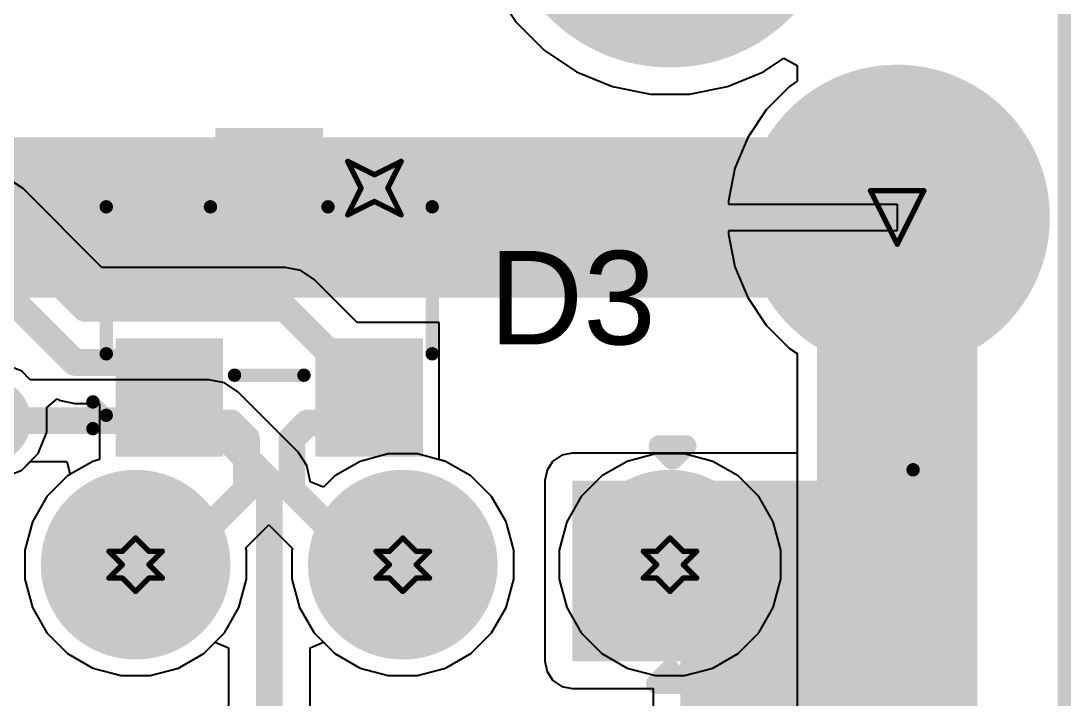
# Model space of a CAD drawing. Header units: inches. Extents: x -0.8 to 12, y -0.1 to 3.7.
# Drawn here: x 0.9087 to 1.3017, y 1.3209 to 1.5745 of the extents above; entities that cross this region are included whole.
import ezdxf

# ---------------------------------------------------------------- set-up
doc = ezdxf.new("R2010")
doc.units = ezdxf.units.IN
doc.header["$MEASUREMENT"] = 0
for name, color, linetype in [('Board Outline', 216, 'Continuous'), ('Bottom Layer', 5, 'Continuous'), ('Bottom Overlay', 54, 'Continuous'), ('Bottom Solder', 6, 'Continuous'), ('Drill Drawing', 1, 'Continuous'), ('Multi-Layer', 9, 'Continuous'), ('Pad Holes', 156, 'Continuous'), ('Top Layer', 1, 'Continuous'), ('Top Overlay', 2, 'Continuous'), ('Top Paste', 8, 'Continuous'), ('Top Solder', 216, 'Continuous'), ('Via Holes', 16, 'Continuous')]:
    doc.layers.add(name, color=color, linetype=linetype)
doc.styles.add('Arial', font='', dxfattribs={"height": 0.2})
doc.styles.get('Arial').set_extended_font_data('Arial')

# ---------------------------------------------------------------- blocks, each defined once
blk = doc.blocks.new('SOT_23_2')
at = {"layer": 'Top Layer'}
for points in [[(-0.01614, 0.05748), (0.01614, 0.05748), (0.01614, 0.02126), (-0.01614, 0.02126)], [(-0.05354, -0.02126), (-0.02126, -0.02126), (-0.02126, -0.05748), (-0.05354, -0.05748)], [(0.02126, -0.02126), (0.05354, -0.02126), (0.05354, -0.05748), (0.02126, -0.05748)]]:
    blk.add_hatch(color=1, dxfattribs=at).paths.add_polyline_path(points)
at = {"layer": 'Top Paste'}
for points in [[(-0.01614, 0.05748), (0.01614, 0.05748), (0.01614, 0.02126), (-0.01614, 0.02126)], [(-0.05354, -0.02126), (-0.02126, -0.02126), (-0.02126, -0.05748), (-0.05354, -0.05748)], [(0.02126, -0.02126), (0.05354, -0.02126), (0.05354, -0.05748), (0.02126, -0.05748)]]:
    blk.add_hatch(color=8, dxfattribs=at).paths.add_polyline_path(points)
at = {"layer": 'Top Solder'}
for points in [[(-0.02014, 0.06148), (0.02014, 0.06148), (0.02014, 0.01726), (-0.02014, 0.01726)], [(-0.05754, -0.01726), (-0.01726, -0.01726), (-0.01726, -0.06148), (-0.05754, -0.06148)], [(0.01726, -0.01726), (0.05754, -0.01726), (0.05754, -0.06148), (0.01726, -0.06148)]]:
    blk.add_hatch(color=216, dxfattribs=at).paths.add_polyline_path(points)
at = {"layer": 'Top Overlay'}
for points in [[(-0.061, 0.032, 0.005, 0.005, 0), (-0.022, 0.032, 0.005, 0.005, 0)], [(-0.061, -0.023, 0.005, 0.005, 0), (-0.061, 0.032, 0.005, 0.005, 0)], [(0.022, 0.032, 0.005, 0.005, 0), (0.061, 0.032, 0.005, 0.005, 0)], [(0.061, -0.023, 0.005, 0.005, 0), (0.061, 0.032, 0.005, 0.005, 0)], [(-0.013, -0.031, 0.005, 0.005, 0), (0.013, -0.031, 0.005, 0.005, 0)], [(-0.066, -0.051, 0.005, 0.005, 0), (-0.066, -0.041, 0.005, 0.005, 0)], [(-0.066, -0.041, 0.005, 0.005, 0), (-0.061, -0.046, 0.005, 0.005, 0)], [(-0.066, -0.051, 0.005, 0.005, 0), (-0.061, -0.046, 0.005, 0.005, 0)]]:
    blk.add_lwpolyline(points, format="xyseb", dxfattribs=at)
for points in [[(-0.06225, 0.032, 0.0025, 0.0025, 1), (-0.05975, 0.032, 0.0025, 0.0025, 1)], [(-0.06225, 0.032, 0.0025, 0.0025, 1), (-0.05975, 0.032, 0.0025, 0.0025, 1)], [(-0.02325, 0.032, 0.0025, 0.0025, 1), (-0.02075, 0.032, 0.0025, 0.0025, 1)], [(0.02075, 0.032, 0.0025, 0.0025, 1), (0.02325, 0.032, 0.0025, 0.0025, 1)], [(0.05975, 0.032, 0.0025, 0.0025, 1), (0.06225, 0.032, 0.0025, 0.0025, 1)], [(0.05975, 0.032, 0.0025, 0.0025, 1), (0.06225, 0.032, 0.0025, 0.0025, 1)], [(-0.06225, -0.023, 0.0025, 0.0025, 1), (-0.05975, -0.023, 0.0025, 0.0025, 1)], [(0.05975, -0.023, 0.0025, 0.0025, 1), (0.06225, -0.023, 0.0025, 0.0025, 1)], [(-0.01425, -0.031, 0.0025, 0.0025, 1), (-0.01175, -0.031, 0.0025, 0.0025, 1)], [(0.01175, -0.031, 0.0025, 0.0025, 1), (0.01425, -0.031, 0.0025, 0.0025, 1)], [(-0.06725, -0.041, 0.0025, 0.0025, 1), (-0.06475, -0.041, 0.0025, 0.0025, 1)], [(-0.06725, -0.041, 0.0025, 0.0025, 1), (-0.06475, -0.041, 0.0025, 0.0025, 1)], [(-0.06225, -0.046, 0.0025, 0.0025, 1), (-0.05975, -0.046, 0.0025, 0.0025, 1)], [(-0.06225, -0.046, 0.0025, 0.0025, 1), (-0.05975, -0.046, 0.0025, 0.0025, 1)], [(-0.06725, -0.051, 0.0025, 0.0025, 1), (-0.06475, -0.051, 0.0025, 0.0025, 1)], [(-0.06725, -0.051, 0.0025, 0.0025, 1), (-0.06475, -0.051, 0.0025, 0.0025, 1)]]:
    blk.add_lwpolyline(points, format="xyseb", close=True, dxfattribs=at)
blk = doc.blocks.new('ARJM11D7_114_AB_EW2_B_5')
at = {"layer": 'Bottom Layer'}
h = blk.add_hatch(color=5, dxfattribs=at)
edge = h.paths.add_edge_path()
edge.add_arc((0.31004, -0.03858), 0.05315, 0, 360)
h = blk.add_hatch(color=5, dxfattribs=at)
edge = h.paths.add_edge_path()
edge.add_arc((0.025, -0.1685), 0.0315, 0, 360)
h = blk.add_hatch(color=5, dxfattribs=at)
edge = h.paths.add_edge_path()
edge.add_arc((0.125, -0.1685), 0.0315, 0, 360)
h = blk.add_hatch(color=5, dxfattribs=at)
edge = h.paths.add_edge_path()
edge.add_arc((0.225, -0.1685), 0.0315, 0, 360)
at = {"layer": 'Bottom Solder'}
h = blk.add_hatch(color=6, dxfattribs=at)
edge = h.paths.add_edge_path()
edge.add_arc((0.31004, -0.03858), 0.05715, 0, 360)
h = blk.add_hatch(color=6, dxfattribs=at)
edge = h.paths.add_edge_path()
edge.add_arc((0.025, -0.1685), 0.0355, 0, 360)
h = blk.add_hatch(color=6, dxfattribs=at)
edge = h.paths.add_edge_path()
edge.add_arc((0.125, -0.1685), 0.0355, 0, 360)
h = blk.add_hatch(color=6, dxfattribs=at)
edge = h.paths.add_edge_path()
edge.add_arc((0.225, -0.1685), 0.0355, 0, 360)
at = {"layer": 'Multi-Layer'}
h = blk.add_hatch(color=9, dxfattribs=at)
edge = h.paths.add_edge_path()
edge.add_arc((0.31004, -0.03858), 0.05315, 0, 360)
h = blk.add_hatch(color=9, dxfattribs=at)
edge = h.paths.add_edge_path()
edge.add_arc((0.025, -0.1685), 0.0315, 0, 360)
h = blk.add_hatch(color=9, dxfattribs=at)
edge = h.paths.add_edge_path()
edge.add_arc((0.125, -0.1685), 0.0315, 0, 360)
h = blk.add_hatch(color=9, dxfattribs=at)
edge = h.paths.add_edge_path()
edge.add_arc((0.225, -0.1685), 0.0315, 0, 360)
at = {"layer": 'Pad Holes'}
h = blk.add_hatch(color=7, dxfattribs=at)
edge = h.paths.add_edge_path()
edge.add_arc((0.225, 0.0815), 0.06398, 0, 360)
h = blk.add_hatch(color=7, dxfattribs=at)
edge = h.paths.add_edge_path()
edge.add_arc((0.31004, -0.03858), 0.03346, 0, 360)
h = blk.add_hatch(color=7, dxfattribs=at)
edge = h.paths.add_edge_path()
edge.add_arc((0.025, -0.1685), 0.0185, 0, 360)
h = blk.add_hatch(color=7, dxfattribs=at)
edge = h.paths.add_edge_path()
edge.add_arc((0.125, -0.1685), 0.0185, 0, 360)
h = blk.add_hatch(color=7, dxfattribs=at)
edge = h.paths.add_edge_path()
edge.add_arc((0.225, -0.1685), 0.0185, 0, 360)
at = {"layer": 'Top Layer'}
h = blk.add_hatch(color=1, dxfattribs=at)
edge = h.paths.add_edge_path()
edge.add_arc((0.31004, -0.03858), 0.05315, 0, 360)
h = blk.add_hatch(color=1, dxfattribs=at)
edge = h.paths.add_edge_path()
edge.add_arc((0.025, -0.1685), 0.0315, 0, 360)
h = blk.add_hatch(color=1, dxfattribs=at)
edge = h.paths.add_edge_path()
edge.add_arc((0.125, -0.1685), 0.0315, 0, 360)
h = blk.add_hatch(color=1, dxfattribs=at)
edge = h.paths.add_edge_path()
edge.add_arc((0.225, -0.1685), 0.0315, 0, 360)
at = {"layer": 'Top Solder'}
h = blk.add_hatch(color=216, dxfattribs=at)
edge = h.paths.add_edge_path()
edge.add_arc((0.31004, -0.03858), 0.05715, 0, 360)
h = blk.add_hatch(color=216, dxfattribs=at)
edge = h.paths.add_edge_path()
edge.add_arc((0.025, -0.1685), 0.0355, 0, 360)
h = blk.add_hatch(color=216, dxfattribs=at)
edge = h.paths.add_edge_path()
edge.add_arc((0.125, -0.1685), 0.0355, 0, 360)
h = blk.add_hatch(color=216, dxfattribs=at)
edge = h.paths.add_edge_path()
edge.add_arc((0.225, -0.1685), 0.0355, 0, 360)
at = {"layer": 'Bottom Overlay'}
for points in [[(0.221, -0.124, 0.00787, 0.00787, 0), (0.226, -0.129, 0.00787, 0.00787, 0)], [(0.221, -0.124, 0.00787, 0.00787, 0), (0.231, -0.124, 0.00787, 0.00787, 0)], [(0.226, -0.129, 0.00787, 0.00787, 0), (0.231, -0.124, 0.00787, 0.00787, 0)], [(0.316, -0.3465, 0.005, 0.005, 0), (0.316, -0.133, 0.005, 0.005, 0)], [(0.265, -0.166, 0.00787, 0.00787, 0), (0.27, -0.161, 0.00787, 0.00787, 0)], [(0.27, -0.171, 0.00787, 0.00787, 0), (0.27, -0.161, 0.00787, 0.00787, 0)], [(0.265, -0.166, 0.00787, 0.00787, 0), (0.27, -0.171, 0.00787, 0.00787, 0)], [(0.22, -0.213, 0.00787, 0.00787, 0), (0.225, -0.208, 0.00787, 0.00787, 0)], [(0.225, -0.208, 0.00787, 0.00787, 0), (0.23, -0.213, 0.00787, 0.00787, 0)], [(0.22, -0.213, 0.00787, 0.00787, 0), (0.23, -0.213, 0.00787, 0.00787, 0)]]:
    blk.add_lwpolyline(points, format="xyseb", dxfattribs=at)
for points in [[(0.21903, -0.124, 0.00394, 0.00394, 1), (0.22297, -0.124, 0.00394, 0.00394, 1)], [(0.21903, -0.124, 0.00394, 0.00394, 1), (0.22297, -0.124, 0.00394, 0.00394, 1)], [(0.22903, -0.124, 0.00394, 0.00394, 1), (0.23297, -0.124, 0.00394, 0.00394, 1)], [(0.22903, -0.124, 0.00394, 0.00394, 1), (0.23297, -0.124, 0.00394, 0.00394, 1)], [(0.22403, -0.129, 0.00394, 0.00394, 1), (0.22797, -0.129, 0.00394, 0.00394, 1)], [(0.22403, -0.129, 0.00394, 0.00394, 1), (0.22797, -0.129, 0.00394, 0.00394, 1)], [(0.31475, -0.133, 0.0025, 0.0025, 1), (0.31725, -0.133, 0.0025, 0.0025, 1)], [(0.26803, -0.161, 0.00394, 0.00394, 1), (0.27197, -0.161, 0.00394, 0.00394, 1)], [(0.26803, -0.161, 0.00394, 0.00394, 1), (0.27197, -0.161, 0.00394, 0.00394, 1)], [(0.26303, -0.166, 0.00394, 0.00394, 1), (0.26697, -0.166, 0.00394, 0.00394, 1)], [(0.26303, -0.166, 0.00394, 0.00394, 1), (0.26697, -0.166, 0.00394, 0.00394, 1)], [(0.26803, -0.171, 0.00394, 0.00394, 1), (0.27197, -0.171, 0.00394, 0.00394, 1)], [(0.26803, -0.171, 0.00394, 0.00394, 1), (0.27197, -0.171, 0.00394, 0.00394, 1)], [(0.22303, -0.208, 0.00394, 0.00394, 1), (0.22697, -0.208, 0.00394, 0.00394, 1)], [(0.22303, -0.208, 0.00394, 0.00394, 1), (0.22697, -0.208, 0.00394, 0.00394, 1)], [(0.21803, -0.213, 0.00394, 0.00394, 1), (0.22197, -0.213, 0.00394, 0.00394, 1)], [(0.21803, -0.213, 0.00394, 0.00394, 1), (0.22197, -0.213, 0.00394, 0.00394, 1)], [(0.22803, -0.213, 0.00394, 0.00394, 1), (0.23197, -0.213, 0.00394, 0.00394, 1)], [(0.22803, -0.213, 0.00394, 0.00394, 1), (0.23197, -0.213, 0.00394, 0.00394, 1)]]:
    blk.add_lwpolyline(points, format="xyseb", close=True, dxfattribs=at)

msp = doc.modelspace()

# ---------------------------------------------------------------- hatches: boundary and pattern name
at = {"layer": 'Bottom Layer'}
h = msp.add_hatch(color=5, dxfattribs=at)
edge = h.paths.add_edge_path()
edge.add_arc((1.041, 1.512), 0.01181, 0, 360)
at = {"layer": 'Bottom Solder'}
h = msp.add_hatch(color=6, dxfattribs=at)
edge = h.paths.add_edge_path()
edge.add_arc((1.041, 1.512), 0.01581, 0, 360)
h = msp.add_hatch(color=6, dxfattribs=at)
edge = h.paths.add_edge_path()
edge.add_arc((0.89661, 1.425), 0.01581, 0, 360)
at = {"layer": 'Top Layer'}
h = msp.add_hatch(color=1, dxfattribs=at)
edge = h.paths.add_edge_path()
edge.add_arc((1.041, 1.512), 0.01181, 0, 360)
for points in [[(1.115, 1.335), (1.22246, 1.335), (1.22246, 1.4026), (1.115, 1.4026)], [(1.15554, 1.045), (1.22246, 1.045), (1.22246, 1.4026), (1.15554, 1.4026)]]:
    msp.add_hatch(color=1, dxfattribs=at).paths.add_polyline_path(points)
at = {"layer": 'Top Solder'}
h = msp.add_hatch(color=216, dxfattribs=at)
edge = h.paths.add_edge_path()
edge.add_arc((1.041, 1.512), 0.01581, 0, 360)
h = msp.add_hatch(color=216, dxfattribs=at)
edge = h.paths.add_edge_path()
edge.add_arc((0.89661, 1.425), 0.01581, 0, 360)
at = {"layer": 'Via Holes'}
h = msp.add_hatch(color=7, dxfattribs=at)
edge = h.paths.add_edge_path()
edge.add_arc((1.041, 1.512), 0.00591, 0, 360)

# ---------------------------------------------------------------- linework, layer by layer
at = {"layer": 'Board Outline'}
msp.add_lwpolyline([(1.29921, 0, 0.005, 0.005, 0), (1.29921, 1.95441, 0.005, 0.005, 0)], format="xyseb", dxfattribs=at)
at = {"layer": 'Bottom Layer'}
for p, q in [((1.08606, 1.58606), (1.09415, 1.57395)), ((1.09415, 1.57395), (1.10446, 1.56364)), ((1.10446, 1.56364), (1.11657, 1.55555)), ((1.18665, 1.55555), (1.19423, 1.56061)), ((1.19423, 1.56061), (1.19923, 1.55793)), ((1.19923, 1.55793), (1.19923, 1.55197)), ((1.11657, 1.55555), (1.13004, 1.54997)), ((1.17319, 1.54997), (1.18665, 1.55555)), ((1.13004, 1.54997), (1.14433, 1.54713)), ((1.1589, 1.54713), (1.17319, 1.54997)), ((1.1964, 1.55008), (1.1876, 1.54128)), ((1.19923, 1.55197), (1.1964, 1.55008)), ((1.14433, 1.54713), (1.1589, 1.54713)), ((1.1876, 1.54128), (1.18069, 1.53094)), ((1.18069, 1.53094), (1.17593, 1.51944)), ((1.17593, 1.51944), (1.1735, 1.50724)), ((1.1735, 1.50724), (1.1735, 1.50602)), ((1.1735, 1.50602), (1.23665, 1.50602)), ((1.23665, 1.50602), (1.23665, 1.49602)), ((1.23665, 1.49602), (1.1735, 1.49602)), ((1.1735, 1.49602), (1.1735, 1.4948)), ((1.1735, 1.4948), (1.17593, 1.4826)), ((1.17593, 1.4826), (1.18069, 1.47111)), ((1.18069, 1.47111), (1.1876, 1.46077)), ((1.1876, 1.46077), (1.1964, 1.45197)), ((1.1964, 1.45197), (1.19923, 1.45008)), ((0.90897, 1.44349), (0.90095, 1.44681)), ((1.19923, 1.45008), (1.19923, 1.06347)), ((0.91217, 1.44029), (0.90897, 1.44349)), ((0.979, 1.44029), (0.91217, 1.44029)), ((0.98485, 1.43913), (0.979, 1.44029)), ((0.98981, 1.43581), (0.98485, 1.43913)), ((1.01243, 1.4132), (0.98981, 1.43581)), ((1.01574, 1.40824), (1.01243, 1.4132)), ((1.04615, 1.4126), (1.0356, 1.40977)), ((1.05708, 1.4126), (1.04615, 1.4126)), ((1.06763, 1.40977), (1.05708, 1.4126)), ((1.14615, 1.4126), (1.1356, 1.40977)), ((1.15708, 1.4126), (1.14615, 1.4126)), ((1.16763, 1.40977), (1.15708, 1.4126)), ((0.90897, 1.40651), (0.91217, 1.40971)), ((0.91217, 1.40971), (0.92583, 1.40971)), ((0.92583, 1.40971), (0.92712, 1.40488)), ((1.01691, 1.40239), (1.01574, 1.40824)), ((1.0356, 1.40977), (1.02613, 1.40431)), ((1.07709, 1.40431), (1.06763, 1.40977)), ((1.1356, 1.40977), (1.12613, 1.40431)), ((1.17709, 1.40431), (1.16763, 1.40977)), ((0.90095, 1.40319), (0.90897, 1.40651)), ((0.92613, 1.40431), (0.91841, 1.39658)), ((0.92712, 1.40488), (0.92613, 1.40431)), ((1.02613, 1.40431), (1.02191, 1.40008)), ((1.08482, 1.39658), (1.07709, 1.40431)), ((1.12613, 1.40431), (1.11841, 1.39658)), ((1.18482, 1.39658), (1.17709, 1.40431)), ((1.01691, 1.40215), (1.01691, 1.40239)), ((1.02191, 1.40008), (1.01691, 1.40215)), ((0.91841, 1.39658), (0.91295, 1.38712)), ((1.09028, 1.38712), (1.08482, 1.39658)), ((1.11841, 1.39658), (1.11295, 1.38712)), ((1.19028, 1.38712), (1.18482, 1.39658)), ((0.91295, 1.38712), (0.91012, 1.37657)), ((1.09311, 1.37657), (1.09028, 1.38712)), ((1.11295, 1.38712), (1.11012, 1.37657)), ((1.19311, 1.37657), (1.19028, 1.38712)), ((0.91012, 1.37657), (0.91012, 1.36564)), ((1.09311, 1.36564), (1.09311, 1.37657)), ((1.11012, 1.37657), (1.11012, 1.36564)), ((1.19311, 1.36564), (1.19311, 1.37657)), ((0.91012, 1.36564), (0.91295, 1.35509)), ((1.09028, 1.35509), (1.09311, 1.36564)), ((1.11012, 1.36564), (1.11295, 1.35509)), ((1.19028, 1.35509), (1.19311, 1.36564)), ((0.91295, 1.35509), (0.91841, 1.34562)), ((1.08482, 1.34562), (1.09028, 1.35509)), ((1.11295, 1.35509), (1.11841, 1.34562)), ((1.18482, 1.34562), (1.19028, 1.35509)), ((0.91841, 1.34562), (0.92613, 1.3379)), ((1.07709, 1.3379), (1.08482, 1.34562)), ((1.11841, 1.34562), (1.12613, 1.3379)), ((1.17709, 1.3379), (1.18482, 1.34562)), ((0.97709, 1.3379), (0.98132, 1.34212)), ((0.98132, 1.34212), (0.98632, 1.34005)), ((1.01691, 1.34005), (1.02191, 1.34212)), ((1.02191, 1.34212), (1.02613, 1.3379)), ((0.92613, 1.3379), (0.9356, 1.33243)), ((0.96763, 1.33243), (0.97709, 1.3379)), ((0.98632, 1.34005), (0.98632, 1.30996)), ((1.01691, 1.30996), (1.01691, 1.34005)), ((1.02613, 1.3379), (1.0356, 1.33243)), ((1.06763, 1.33243), (1.07709, 1.3379)), ((1.12613, 1.3379), (1.1356, 1.33243)), ((1.16763, 1.33243), (1.17709, 1.3379)), ((0.9356, 1.33243), (0.94615, 1.32961)), ((0.95708, 1.32961), (0.96763, 1.33243)), ((1.0356, 1.33243), (1.04615, 1.32961)), ((1.05708, 1.32961), (1.06763, 1.33243)), ((1.1356, 1.33243), (1.14615, 1.32961)), ((1.15708, 1.32961), (1.16763, 1.33243)), ((0.94615, 1.32961), (0.95708, 1.32961)), ((1.04615, 1.32961), (1.05708, 1.32961)), ((1.14615, 1.32961), (1.15708, 1.32961))]:
    msp.add_line(p, q, dxfattribs=at)
for points in [[(0.61657, 1.50102, 0.06, 0.06, 0), (1.23665, 1.50102, 0.06, 0.06, 0)], [(1.23665, 1.22577, 0.06, 0.06, 0), (1.23665, 1.50102, 0.06, 0.06, 0)], [(0.89661, 1.425, 0.01, 0.01, 0), (0.979, 1.425, 0.01, 0.01, 0)], [(0.979, 1.425, 0.01, 0.01, 0), (1.00161, 1.40239, 0.01, 0.01, 0)], [(1.00161, 1.2711, 0.01, 0.01, 0), (1.00161, 1.40239, 0.01, 0.01, 0)]]:
    msp.add_lwpolyline(points, format="xyseb", dxfattribs=at)
for points in [[(1.22165, 1.50102, 0.03, 0.03, 1), (1.25165, 1.50102, 0.03, 0.03, 1)], [(1.22165, 1.50102, 0.03, 0.03, 1), (1.25165, 1.50102, 0.03, 0.03, 1)], [(0.9765, 1.425, 0.005, 0.005, 1), (0.9815, 1.425, 0.005, 0.005, 1)], [(0.9765, 1.425, 0.005, 0.005, 1), (0.9815, 1.425, 0.005, 0.005, 1)], [(0.99911, 1.40239, 0.005, 0.005, 1), (1.00411, 1.40239, 0.005, 0.005, 1)], [(0.99911, 1.40239, 0.005, 0.005, 1), (1.00411, 1.40239, 0.005, 0.005, 1)]]:
    msp.add_lwpolyline(points, format="xyseb", close=True, dxfattribs=at)
at = {"layer": 'Drill Drawing'}
for points in [[(1.031, 1.522, 0.002, 0.002, 0), (1.041, 1.517, 0.002, 0.002, 0)], [(1.031, 1.522, 0.002, 0.002, 0), (1.036, 1.512, 0.002, 0.002, 0)], [(1.041, 1.517, 0.002, 0.002, 0), (1.051, 1.522, 0.002, 0.002, 0)], [(1.046, 1.512, 0.002, 0.002, 0), (1.051, 1.522, 0.002, 0.002, 0)], [(1.031, 1.502, 0.002, 0.002, 0), (1.036, 1.512, 0.002, 0.002, 0)], [(1.046, 1.512, 0.002, 0.002, 0), (1.051, 1.502, 0.002, 0.002, 0)], [(1.22665, 1.51102, 0.002, 0.002, 0), (1.24665, 1.51102, 0.002, 0.002, 0)], [(1.22665, 1.51102, 0.002, 0.002, 0), (1.23665, 1.49102, 0.002, 0.002, 0)], [(1.23665, 1.49102, 0.002, 0.002, 0), (1.24665, 1.51102, 0.002, 0.002, 0)], [(1.031, 1.502, 0.002, 0.002, 0), (1.041, 1.507, 0.002, 0.002, 0)], [(1.041, 1.507, 0.002, 0.002, 0), (1.051, 1.502, 0.002, 0.002, 0)], [(0.94661, 1.3761, 0.002, 0.002, 0), (0.95161, 1.3811, 0.002, 0.002, 0)], [(0.95161, 1.3811, 0.002, 0.002, 0), (0.95661, 1.3761, 0.002, 0.002, 0)], [(1.04661, 1.3761, 0.002, 0.002, 0), (1.05161, 1.3811, 0.002, 0.002, 0)], [(1.05161, 1.3811, 0.002, 0.002, 0), (1.05661, 1.3761, 0.002, 0.002, 0)], [(1.14661, 1.3761, 0.002, 0.002, 0), (1.15161, 1.3811, 0.002, 0.002, 0)], [(1.15161, 1.3811, 0.002, 0.002, 0), (1.15661, 1.3761, 0.002, 0.002, 0)], [(0.94161, 1.3761, 0.002, 0.002, 0), (0.94661, 1.3711, 0.002, 0.002, 0)], [(0.94161, 1.3761, 0.002, 0.002, 0), (0.94661, 1.3761, 0.002, 0.002, 0)], [(0.95661, 1.3761, 0.002, 0.002, 0), (0.96161, 1.3761, 0.002, 0.002, 0)], [(0.95661, 1.3711, 0.002, 0.002, 0), (0.96161, 1.3761, 0.002, 0.002, 0)], [(1.04161, 1.3761, 0.002, 0.002, 0), (1.04661, 1.3711, 0.002, 0.002, 0)], [(1.04161, 1.3761, 0.002, 0.002, 0), (1.04661, 1.3761, 0.002, 0.002, 0)], [(1.05661, 1.3761, 0.002, 0.002, 0), (1.06161, 1.3761, 0.002, 0.002, 0)], [(1.05661, 1.3711, 0.002, 0.002, 0), (1.06161, 1.3761, 0.002, 0.002, 0)], [(1.14161, 1.3761, 0.002, 0.002, 0), (1.14661, 1.3711, 0.002, 0.002, 0)], [(1.14161, 1.3761, 0.002, 0.002, 0), (1.14661, 1.3761, 0.002, 0.002, 0)], [(1.15661, 1.3761, 0.002, 0.002, 0), (1.16161, 1.3761, 0.002, 0.002, 0)], [(1.15661, 1.3711, 0.002, 0.002, 0), (1.16161, 1.3761, 0.002, 0.002, 0)], [(0.94161, 1.3661, 0.002, 0.002, 0), (0.94661, 1.3711, 0.002, 0.002, 0)], [(0.95661, 1.3711, 0.002, 0.002, 0), (0.96161, 1.3661, 0.002, 0.002, 0)], [(1.04161, 1.3661, 0.002, 0.002, 0), (1.04661, 1.3711, 0.002, 0.002, 0)], [(1.05661, 1.3711, 0.002, 0.002, 0), (1.06161, 1.3661, 0.002, 0.002, 0)], [(1.14161, 1.3661, 0.002, 0.002, 0), (1.14661, 1.3711, 0.002, 0.002, 0)], [(1.15661, 1.3711, 0.002, 0.002, 0), (1.16161, 1.3661, 0.002, 0.002, 0)], [(0.94161, 1.3661, 0.002, 0.002, 0), (0.94661, 1.3661, 0.002, 0.002, 0)], [(0.94661, 1.3661, 0.002, 0.002, 0), (0.95161, 1.3611, 0.002, 0.002, 0)], [(0.95161, 1.3611, 0.002, 0.002, 0), (0.95661, 1.3661, 0.002, 0.002, 0)], [(0.95661, 1.3661, 0.002, 0.002, 0), (0.96161, 1.3661, 0.002, 0.002, 0)], [(1.04161, 1.3661, 0.002, 0.002, 0), (1.04661, 1.3661, 0.002, 0.002, 0)], [(1.04661, 1.3661, 0.002, 0.002, 0), (1.05161, 1.3611, 0.002, 0.002, 0)], [(1.05161, 1.3611, 0.002, 0.002, 0), (1.05661, 1.3661, 0.002, 0.002, 0)], [(1.05661, 1.3661, 0.002, 0.002, 0), (1.06161, 1.3661, 0.002, 0.002, 0)], [(1.14161, 1.3661, 0.002, 0.002, 0), (1.14661, 1.3661, 0.002, 0.002, 0)], [(1.14661, 1.3661, 0.002, 0.002, 0), (1.15161, 1.3611, 0.002, 0.002, 0)], [(1.15161, 1.3611, 0.002, 0.002, 0), (1.15661, 1.3661, 0.002, 0.002, 0)], [(1.15661, 1.3661, 0.002, 0.002, 0), (1.16161, 1.3661, 0.002, 0.002, 0)]]:
    msp.add_lwpolyline(points, format="xyseb", dxfattribs=at)
for points in [[(1.0305, 1.522, 0.001, 0.001, 1), (1.0315, 1.522, 0.001, 0.001, 1)], [(1.0305, 1.522, 0.001, 0.001, 1), (1.0315, 1.522, 0.001, 0.001, 1)], [(1.0505, 1.522, 0.001, 0.001, 1), (1.0515, 1.522, 0.001, 0.001, 1)], [(1.0505, 1.522, 0.001, 0.001, 1), (1.0515, 1.522, 0.001, 0.001, 1)], [(1.0405, 1.517, 0.001, 0.001, 1), (1.0415, 1.517, 0.001, 0.001, 1)], [(1.0405, 1.517, 0.001, 0.001, 1), (1.0415, 1.517, 0.001, 0.001, 1)], [(1.0355, 1.512, 0.001, 0.001, 1), (1.0365, 1.512, 0.001, 0.001, 1)], [(1.0355, 1.512, 0.001, 0.001, 1), (1.0365, 1.512, 0.001, 0.001, 1)], [(1.0455, 1.512, 0.001, 0.001, 1), (1.0465, 1.512, 0.001, 0.001, 1)], [(1.0455, 1.512, 0.001, 0.001, 1), (1.0465, 1.512, 0.001, 0.001, 1)], [(1.22615, 1.51102, 0.001, 0.001, 1), (1.22715, 1.51102, 0.001, 0.001, 1)], [(1.22615, 1.51102, 0.001, 0.001, 1), (1.22715, 1.51102, 0.001, 0.001, 1)], [(1.24615, 1.51102, 0.001, 0.001, 1), (1.24715, 1.51102, 0.001, 0.001, 1)], [(1.24615, 1.51102, 0.001, 0.001, 1), (1.24715, 1.51102, 0.001, 0.001, 1)], [(1.0405, 1.507, 0.001, 0.001, 1), (1.0415, 1.507, 0.001, 0.001, 1)], [(1.0405, 1.507, 0.001, 0.001, 1), (1.0415, 1.507, 0.001, 0.001, 1)], [(1.0305, 1.502, 0.001, 0.001, 1), (1.0315, 1.502, 0.001, 0.001, 1)], [(1.0305, 1.502, 0.001, 0.001, 1), (1.0315, 1.502, 0.001, 0.001, 1)], [(1.0505, 1.502, 0.001, 0.001, 1), (1.0515, 1.502, 0.001, 0.001, 1)], [(1.0505, 1.502, 0.001, 0.001, 1), (1.0515, 1.502, 0.001, 0.001, 1)], [(1.23615, 1.49102, 0.001, 0.001, 1), (1.23715, 1.49102, 0.001, 0.001, 1)], [(1.23615, 1.49102, 0.001, 0.001, 1), (1.23715, 1.49102, 0.001, 0.001, 1)], [(0.95111, 1.3811, 0.001, 0.001, 1), (0.95211, 1.3811, 0.001, 0.001, 1)], [(0.95111, 1.3811, 0.001, 0.001, 1), (0.95211, 1.3811, 0.001, 0.001, 1)], [(1.05111, 1.3811, 0.001, 0.001, 1), (1.05211, 1.3811, 0.001, 0.001, 1)], [(1.05111, 1.3811, 0.001, 0.001, 1), (1.05211, 1.3811, 0.001, 0.001, 1)], [(1.15111, 1.3811, 0.001, 0.001, 1), (1.15211, 1.3811, 0.001, 0.001, 1)], [(1.15111, 1.3811, 0.001, 0.001, 1), (1.15211, 1.3811, 0.001, 0.001, 1)], [(0.94111, 1.3761, 0.001, 0.001, 1), (0.94211, 1.3761, 0.001, 0.001, 1)], [(0.94111, 1.3761, 0.001, 0.001, 1), (0.94211, 1.3761, 0.001, 0.001, 1)], [(0.94611, 1.3761, 0.001, 0.001, 1), (0.94711, 1.3761, 0.001, 0.001, 1)], [(0.94611, 1.3761, 0.001, 0.001, 1), (0.94711, 1.3761, 0.001, 0.001, 1)], [(0.95611, 1.3761, 0.001, 0.001, 1), (0.95711, 1.3761, 0.001, 0.001, 1)], [(0.95611, 1.3761, 0.001, 0.001, 1), (0.95711, 1.3761, 0.001, 0.001, 1)], [(0.96111, 1.3761, 0.001, 0.001, 1), (0.96211, 1.3761, 0.001, 0.001, 1)], [(0.96111, 1.3761, 0.001, 0.001, 1), (0.96211, 1.3761, 0.001, 0.001, 1)], [(1.04111, 1.3761, 0.001, 0.001, 1), (1.04211, 1.3761, 0.001, 0.001, 1)], [(1.04111, 1.3761, 0.001, 0.001, 1), (1.04211, 1.3761, 0.001, 0.001, 1)], [(1.04611, 1.3761, 0.001, 0.001, 1), (1.04711, 1.3761, 0.001, 0.001, 1)], [(1.04611, 1.3761, 0.001, 0.001, 1), (1.04711, 1.3761, 0.001, 0.001, 1)], [(1.05611, 1.3761, 0.001, 0.001, 1), (1.05711, 1.3761, 0.001, 0.001, 1)], [(1.05611, 1.3761, 0.001, 0.001, 1), (1.05711, 1.3761, 0.001, 0.001, 1)], [(1.06111, 1.3761, 0.001, 0.001, 1), (1.06211, 1.3761, 0.001, 0.001, 1)], [(1.06111, 1.3761, 0.001, 0.001, 1), (1.06211, 1.3761, 0.001, 0.001, 1)], [(1.14111, 1.3761, 0.001, 0.001, 1), (1.14211, 1.3761, 0.001, 0.001, 1)], [(1.14111, 1.3761, 0.001, 0.001, 1), (1.14211, 1.3761, 0.001, 0.001, 1)], [(1.14611, 1.3761, 0.001, 0.001, 1), (1.14711, 1.3761, 0.001, 0.001, 1)], [(1.14611, 1.3761, 0.001, 0.001, 1), (1.14711, 1.3761, 0.001, 0.001, 1)], [(1.15611, 1.3761, 0.001, 0.001, 1), (1.15711, 1.3761, 0.001, 0.001, 1)], [(1.15611, 1.3761, 0.001, 0.001, 1), (1.15711, 1.3761, 0.001, 0.001, 1)], [(1.16111, 1.3761, 0.001, 0.001, 1), (1.16211, 1.3761, 0.001, 0.001, 1)], [(1.16111, 1.3761, 0.001, 0.001, 1), (1.16211, 1.3761, 0.001, 0.001, 1)], [(0.94611, 1.3711, 0.001, 0.001, 1), (0.94711, 1.3711, 0.001, 0.001, 1)], [(0.94611, 1.3711, 0.001, 0.001, 1), (0.94711, 1.3711, 0.001, 0.001, 1)], [(0.95611, 1.3711, 0.001, 0.001, 1), (0.95711, 1.3711, 0.001, 0.001, 1)], [(0.95611, 1.3711, 0.001, 0.001, 1), (0.95711, 1.3711, 0.001, 0.001, 1)], [(1.04611, 1.3711, 0.001, 0.001, 1), (1.04711, 1.3711, 0.001, 0.001, 1)], [(1.04611, 1.3711, 0.001, 0.001, 1), (1.04711, 1.3711, 0.001, 0.001, 1)], [(1.05611, 1.3711, 0.001, 0.001, 1), (1.05711, 1.3711, 0.001, 0.001, 1)], [(1.05611, 1.3711, 0.001, 0.001, 1), (1.05711, 1.3711, 0.001, 0.001, 1)], [(1.14611, 1.3711, 0.001, 0.001, 1), (1.14711, 1.3711, 0.001, 0.001, 1)], [(1.14611, 1.3711, 0.001, 0.001, 1), (1.14711, 1.3711, 0.001, 0.001, 1)], [(1.15611, 1.3711, 0.001, 0.001, 1), (1.15711, 1.3711, 0.001, 0.001, 1)], [(1.15611, 1.3711, 0.001, 0.001, 1), (1.15711, 1.3711, 0.001, 0.001, 1)], [(0.94111, 1.3661, 0.001, 0.001, 1), (0.94211, 1.3661, 0.001, 0.001, 1)], [(0.94111, 1.3661, 0.001, 0.001, 1), (0.94211, 1.3661, 0.001, 0.001, 1)], [(0.94611, 1.3661, 0.001, 0.001, 1), (0.94711, 1.3661, 0.001, 0.001, 1)], [(0.94611, 1.3661, 0.001, 0.001, 1), (0.94711, 1.3661, 0.001, 0.001, 1)], [(0.95611, 1.3661, 0.001, 0.001, 1), (0.95711, 1.3661, 0.001, 0.001, 1)], [(0.95611, 1.3661, 0.001, 0.001, 1), (0.95711, 1.3661, 0.001, 0.001, 1)], [(0.96111, 1.3661, 0.001, 0.001, 1), (0.96211, 1.3661, 0.001, 0.001, 1)], [(0.96111, 1.3661, 0.001, 0.001, 1), (0.96211, 1.3661, 0.001, 0.001, 1)], [(1.04111, 1.3661, 0.001, 0.001, 1), (1.04211, 1.3661, 0.001, 0.001, 1)], [(1.04111, 1.3661, 0.001, 0.001, 1), (1.04211, 1.3661, 0.001, 0.001, 1)], [(1.04611, 1.3661, 0.001, 0.001, 1), (1.04711, 1.3661, 0.001, 0.001, 1)], [(1.04611, 1.3661, 0.001, 0.001, 1), (1.04711, 1.3661, 0.001, 0.001, 1)], [(1.05611, 1.3661, 0.001, 0.001, 1), (1.05711, 1.3661, 0.001, 0.001, 1)], [(1.05611, 1.3661, 0.001, 0.001, 1), (1.05711, 1.3661, 0.001, 0.001, 1)], [(1.06111, 1.3661, 0.001, 0.001, 1), (1.06211, 1.3661, 0.001, 0.001, 1)], [(1.06111, 1.3661, 0.001, 0.001, 1), (1.06211, 1.3661, 0.001, 0.001, 1)], [(1.14111, 1.3661, 0.001, 0.001, 1), (1.14211, 1.3661, 0.001, 0.001, 1)], [(1.14111, 1.3661, 0.001, 0.001, 1), (1.14211, 1.3661, 0.001, 0.001, 1)], [(1.14611, 1.3661, 0.001, 0.001, 1), (1.14711, 1.3661, 0.001, 0.001, 1)], [(1.14611, 1.3661, 0.001, 0.001, 1), (1.14711, 1.3661, 0.001, 0.001, 1)], [(1.15611, 1.3661, 0.001, 0.001, 1), (1.15711, 1.3661, 0.001, 0.001, 1)], [(1.15611, 1.3661, 0.001, 0.001, 1), (1.15711, 1.3661, 0.001, 0.001, 1)], [(1.16111, 1.3661, 0.001, 0.001, 1), (1.16211, 1.3661, 0.001, 0.001, 1)], [(1.16111, 1.3661, 0.001, 0.001, 1), (1.16211, 1.3661, 0.001, 0.001, 1)], [(0.95111, 1.3611, 0.001, 0.001, 1), (0.95211, 1.3611, 0.001, 0.001, 1)], [(0.95111, 1.3611, 0.001, 0.001, 1), (0.95211, 1.3611, 0.001, 0.001, 1)], [(1.05111, 1.3611, 0.001, 0.001, 1), (1.05211, 1.3611, 0.001, 0.001, 1)], [(1.05111, 1.3611, 0.001, 0.001, 1), (1.05211, 1.3611, 0.001, 0.001, 1)], [(1.15111, 1.3611, 0.001, 0.001, 1), (1.15211, 1.3611, 0.001, 0.001, 1)], [(1.15111, 1.3611, 0.001, 0.001, 1), (1.15211, 1.3611, 0.001, 0.001, 1)]]:
    msp.add_lwpolyline(points, format="xyseb", close=True, dxfattribs=at)
at = {"layer": 'Top Layer'}
for p, q in [((1.08606, 1.58606), (1.09415, 1.57395)), ((1.09415, 1.57395), (1.10446, 1.56364)), ((1.10446, 1.56364), (1.11657, 1.55555)), ((1.18665, 1.55555), (1.19423, 1.5606)), ((1.19423, 1.5606), (1.19923, 1.55793)), ((1.19923, 1.55793), (1.19923, 1.55197)), ((1.11657, 1.55555), (1.13004, 1.54997)), ((1.17319, 1.54997), (1.18665, 1.55555)), ((1.13004, 1.54997), (1.14433, 1.54713)), ((1.1589, 1.54713), (1.17319, 1.54997)), ((1.1964, 1.55008), (1.1876, 1.54128)), ((1.19923, 1.55197), (1.1964, 1.55008)), ((1.14433, 1.54713), (1.1589, 1.54713)), ((1.1876, 1.54128), (1.18069, 1.53094)), ((1.18069, 1.53094), (1.17593, 1.51944)), ((1.17593, 1.51944), (1.1735, 1.50724)), ((0.90946, 1.51184), (0.9045, 1.51515)), ((0.93898, 1.48232), (0.90946, 1.51184)), ((1.1735, 1.50724), (1.1735, 1.50602)), ((1.1735, 1.50602), (1.23665, 1.50602)), ((1.23665, 1.50602), (1.23665, 1.49602)), ((1.23665, 1.49602), (1.1735, 1.49602)), ((1.1735, 1.49602), (1.1735, 1.4948)), ((1.1735, 1.4948), (1.17593, 1.4826)), ((1.00759, 1.48232), (0.93898, 1.48232)), ((1.01344, 1.48115), (1.00759, 1.48232)), ((1.17593, 1.4826), (1.18069, 1.47111)), ((1.0184, 1.47784), (1.01344, 1.48115)), ((1.0345, 1.46174), (1.0184, 1.47784)), ((1.18069, 1.47111), (1.1876, 1.46077)), ((1.06516, 1.46174), (1.0345, 1.46174)), ((1.06516, 1.41043), (1.06516, 1.46174)), ((1.1876, 1.46077), (1.1964, 1.45197)), ((1.1964, 1.45197), (1.19923, 1.45008)), ((1.19923, 1.45008), (1.19923, 1.41279)), ((0.91823, 1.42981), (0.92227, 1.43313)), ((0.92227, 1.43313), (0.92301, 1.43263)), ((0.92301, 1.43263), (0.92886, 1.43147)), ((0.92886, 1.43147), (0.93807, 1.43147)), ((0.93807, 1.43147), (0.93807, 1.41043)), ((0.91843, 1.42934), (0.91823, 1.42981)), ((0.91843, 1.42066), (0.91843, 1.42934)), ((0.9151, 1.41265), (0.91843, 1.42066)), ((0.90897, 1.40651), (0.9151, 1.41265)), ((1.1111, 1.41202), (1.10779, 1.40981)), ((1.115, 1.41279), (1.1111, 1.41202)), ((1.19923, 1.41279), (1.115, 1.41279)), ((0.9356, 1.40977), (0.92613, 1.40431)), ((0.93807, 1.41043), (0.9356, 1.40977)), ((1.06763, 1.40977), (1.06516, 1.41043)), ((1.07709, 1.40431), (1.06763, 1.40977)), ((1.10779, 1.40981), (1.10558, 1.4065)), ((0.90095, 1.40319), (0.90897, 1.40651)), ((0.92613, 1.40431), (0.91841, 1.39658)), ((1.08482, 1.39658), (1.07709, 1.40431)), ((1.10558, 1.4065), (1.1048, 1.4026)), ((1.1048, 1.4026), (1.1048, 1.335)), ((0.91841, 1.39658), (0.91295, 1.38712)), ((1.09028, 1.38712), (1.08482, 1.39658)), ((0.91295, 1.38712), (0.91012, 1.37657)), ((0.99289, 1.37738), (1.00149, 1.38597)), ((1.00149, 1.38597), (1.01028, 1.37718)), ((1.09311, 1.37657), (1.09028, 1.38712)), ((0.91012, 1.37657), (0.91012, 1.36564)), ((0.99311, 1.37657), (0.99289, 1.37738)), ((0.99311, 1.36564), (0.99311, 1.37657)), ((1.01028, 1.37718), (1.01012, 1.37657)), ((1.01012, 1.37657), (1.01012, 1.36564)), ((1.09311, 1.36564), (1.09311, 1.37657)), ((0.91012, 1.36564), (0.91295, 1.35509)), ((0.99028, 1.35509), (0.99311, 1.36564)), ((1.01012, 1.36564), (1.01295, 1.35509)), ((1.09028, 1.35509), (1.09311, 1.36564)), ((0.91295, 1.35509), (0.91841, 1.34562)), ((0.98482, 1.34562), (0.99028, 1.35509)), ((1.01295, 1.35509), (1.01841, 1.34562)), ((1.08482, 1.34562), (1.09028, 1.35509)), ((0.91841, 1.34562), (0.92613, 1.3379)), ((0.97709, 1.3379), (0.98482, 1.34562)), ((1.01841, 1.34562), (1.02613, 1.3379)), ((1.07709, 1.3379), (1.08482, 1.34562)), ((0.92613, 1.3379), (0.9356, 1.33243)), ((0.96763, 1.33243), (0.97709, 1.3379)), ((1.02613, 1.3379), (1.0356, 1.33243)), ((1.06763, 1.33243), (1.07709, 1.3379)), ((0.9356, 1.33243), (0.94615, 1.32961)), ((0.95708, 1.32961), (0.96763, 1.33243)), ((1.0356, 1.33243), (1.04615, 1.32961)), ((1.05708, 1.32961), (1.06763, 1.33243)), ((1.1048, 1.335), (1.10558, 1.3311)), ((0.94615, 1.32961), (0.95708, 1.32961)), ((1.04615, 1.32961), (1.05708, 1.32961)), ((1.10558, 1.3311), (1.10779, 1.32779)), ((1.10779, 1.32779), (1.1111, 1.32558)), ((1.1111, 1.32558), (1.115, 1.3248)), ((1.115, 1.3248), (1.14534, 1.3248)), ((1.14534, 1.3248), (1.14534, 1.28756))]:
    msp.add_line(p, q, dxfattribs=at)
for points in [[(1.00198, 1.512, 0.02, 0.02, 0), (1.041, 1.512, 0.02, 0.02, 0)], [(1.00161, 1.51237, 0.008, 0.008, 0), (1.00198, 1.512, 0.008, 0.008, 0)], [(0.89864, 1.50102, 0.01, 0.01, 0), (0.93264, 1.46702, 0.01, 0.01, 0)], [(0.8916, 1.48402, 0.01, 0.01, 0), (0.92886, 1.44676, 0.01, 0.01, 0)], [(0.93264, 1.46702, 0.01, 0.01, 0), (1.00759, 1.46702, 0.01, 0.01, 0)], [(1.00759, 1.46702, 0.01, 0.01, 0), (1.03902, 1.4356, 0.01, 0.01, 0)], [(0.92886, 1.44676, 0.01, 0.01, 0), (0.94721, 1.44676, 0.01, 0.01, 0)], [(0.94721, 1.44676, 0.01, 0.01, 0), (0.94723, 1.44674, 0.01, 0.01, 0)], [(0.94723, 1.44674, 0.01, 0.01, 0), (0.95307, 1.44674, 0.01, 0.01, 0)], [(0.95307, 1.44674, 0.01, 0.01, 0), (0.96421, 1.4356, 0.01, 0.01, 0)], [(0.96421, 1.43363, 0.01, 0.01, 0), (0.96421, 1.4356, 0.01, 0.01, 0)], [(0.96421, 1.43363, 0.01, 0.01, 0), (0.97371, 1.42414, 0.01, 0.01, 0)], [(1.02952, 1.42414, 0.01, 0.01, 0), (1.03902, 1.43363, 0.01, 0.01, 0)], [(1.03902, 1.43363, 0.01, 0.01, 0), (1.03902, 1.4356, 0.01, 0.01, 0)], [(0.97371, 1.42414, 0.01, 0.01, 0), (0.98726, 1.42414, 0.01, 0.01, 0)], [(0.98726, 1.42414, 0.01, 0.01, 0), (0.99311, 1.41828, 0.01, 0.01, 0)], [(1.01011, 1.41828, 0.01, 0.01, 0), (1.01597, 1.42414, 0.01, 0.01, 0)], [(1.01597, 1.42414, 0.01, 0.01, 0), (1.02952, 1.42414, 0.01, 0.01, 0)], [(0.99311, 1.39923, 0.01, 0.01, 0), (0.99311, 1.41828, 0.01, 0.01, 0)], [(1.01011, 1.39898, 0.01, 0.01, 0), (1.01011, 1.41828, 0.01, 0.01, 0)], [(0.96498, 1.3711, 0.01, 0.01, 0), (0.99311, 1.39923, 0.01, 0.01, 0)], [(1.01011, 1.39898, 0.01, 0.01, 0), (1.03799, 1.3711, 0.01, 0.01, 0)], [(0.95161, 1.3711, 0.01, 0.01, 0), (0.96498, 1.3711, 0.01, 0.01, 0)], [(1.03799, 1.3711, 0.01, 0.01, 0), (1.05161, 1.3711, 0.01, 0.01, 0)]]:
    msp.add_lwpolyline(points, format="xyseb", dxfattribs=at)
for points in [[(0.99698, 1.512, 0.01, 0.01, 1), (1.00698, 1.512, 0.01, 0.01, 1)], [(1.036, 1.512, 0.01, 0.01, 1), (1.046, 1.512, 0.01, 0.01, 1)], [(0.99961, 1.51237, 0.004, 0.004, 1), (1.00361, 1.51237, 0.004, 0.004, 1)], [(0.99998, 1.512, 0.004, 0.004, 1), (1.00398, 1.512, 0.004, 0.004, 1)], [(0.93014, 1.46702, 0.005, 0.005, 1), (0.93514, 1.46702, 0.005, 0.005, 1)], [(0.93014, 1.46702, 0.005, 0.005, 1), (0.93514, 1.46702, 0.005, 0.005, 1)], [(1.00509, 1.46702, 0.005, 0.005, 1), (1.01009, 1.46702, 0.005, 0.005, 1)], [(1.00509, 1.46702, 0.005, 0.005, 1), (1.01009, 1.46702, 0.005, 0.005, 1)], [(0.92636, 1.44676, 0.005, 0.005, 1), (0.93136, 1.44676, 0.005, 0.005, 1)], [(0.92636, 1.44676, 0.005, 0.005, 1), (0.93136, 1.44676, 0.005, 0.005, 1)], [(0.94471, 1.44676, 0.005, 0.005, 1), (0.94971, 1.44676, 0.005, 0.005, 1)], [(0.94471, 1.44676, 0.005, 0.005, 1), (0.94971, 1.44676, 0.005, 0.005, 1)], [(0.94473, 1.44674, 0.005, 0.005, 1), (0.94973, 1.44674, 0.005, 0.005, 1)], [(0.94473, 1.44674, 0.005, 0.005, 1), (0.94973, 1.44674, 0.005, 0.005, 1)], [(0.95057, 1.44674, 0.005, 0.005, 1), (0.95557, 1.44674, 0.005, 0.005, 1)], [(0.95057, 1.44674, 0.005, 0.005, 1), (0.95557, 1.44674, 0.005, 0.005, 1)], [(0.96171, 1.4356, 0.005, 0.005, 1), (0.96671, 1.4356, 0.005, 0.005, 1)], [(0.96171, 1.4356, 0.005, 0.005, 1), (0.96671, 1.4356, 0.005, 0.005, 1)], [(0.96171, 1.43363, 0.005, 0.005, 1), (0.96671, 1.43363, 0.005, 0.005, 1)], [(0.96171, 1.43363, 0.005, 0.005, 1), (0.96671, 1.43363, 0.005, 0.005, 1)], [(1.03652, 1.4356, 0.005, 0.005, 1), (1.04152, 1.4356, 0.005, 0.005, 1)], [(1.03652, 1.4356, 0.005, 0.005, 1), (1.04152, 1.4356, 0.005, 0.005, 1)], [(1.03652, 1.43363, 0.005, 0.005, 1), (1.04152, 1.43363, 0.005, 0.005, 1)], [(1.03652, 1.43363, 0.005, 0.005, 1), (1.04152, 1.43363, 0.005, 0.005, 1)], [(0.9712, 1.42414, 0.005, 0.005, 1), (0.9762, 1.42414, 0.005, 0.005, 1)], [(0.9712, 1.42414, 0.005, 0.005, 1), (0.9762, 1.42414, 0.005, 0.005, 1)], [(0.98476, 1.42414, 0.005, 0.005, 1), (0.98976, 1.42414, 0.005, 0.005, 1)], [(0.98476, 1.42414, 0.005, 0.005, 1), (0.98976, 1.42414, 0.005, 0.005, 1)], [(1.01347, 1.42414, 0.005, 0.005, 1), (1.01847, 1.42414, 0.005, 0.005, 1)], [(1.01347, 1.42414, 0.005, 0.005, 1), (1.01847, 1.42414, 0.005, 0.005, 1)], [(1.02702, 1.42414, 0.005, 0.005, 1), (1.03202, 1.42414, 0.005, 0.005, 1)], [(1.02702, 1.42414, 0.005, 0.005, 1), (1.03202, 1.42414, 0.005, 0.005, 1)], [(0.99061, 1.41828, 0.005, 0.005, 1), (0.99561, 1.41828, 0.005, 0.005, 1)], [(0.99061, 1.41828, 0.005, 0.005, 1), (0.99561, 1.41828, 0.005, 0.005, 1)], [(1.00761, 1.41828, 0.005, 0.005, 1), (1.01261, 1.41828, 0.005, 0.005, 1)], [(1.00761, 1.41828, 0.005, 0.005, 1), (1.01261, 1.41828, 0.005, 0.005, 1)], [(0.99061, 1.39923, 0.005, 0.005, 1), (0.99561, 1.39923, 0.005, 0.005, 1)], [(0.99061, 1.39923, 0.005, 0.005, 1), (0.99561, 1.39923, 0.005, 0.005, 1)], [(1.00761, 1.39898, 0.005, 0.005, 1), (1.01261, 1.39898, 0.005, 0.005, 1)], [(1.00761, 1.39898, 0.005, 0.005, 1), (1.01261, 1.39898, 0.005, 0.005, 1)], [(0.94911, 1.3711, 0.005, 0.005, 1), (0.95411, 1.3711, 0.005, 0.005, 1)], [(0.96249, 1.3711, 0.005, 0.005, 1), (0.96749, 1.3711, 0.005, 0.005, 1)], [(0.96249, 1.3711, 0.005, 0.005, 1), (0.96749, 1.3711, 0.005, 0.005, 1)], [(1.03549, 1.3711, 0.005, 0.005, 1), (1.04049, 1.3711, 0.005, 0.005, 1)], [(1.03549, 1.3711, 0.005, 0.005, 1), (1.04049, 1.3711, 0.005, 0.005, 1)], [(1.04911, 1.3711, 0.005, 0.005, 1), (1.05411, 1.3711, 0.005, 0.005, 1)]]:
    msp.add_lwpolyline(points, format="xyseb", close=True, dxfattribs=at)

# ---------------------------------------------------------------- block references
for name, p in [('ARJM11D7_114_AB_EW2_B_5', (0.92661, 1.53961)), ('SOT_23_2', (1.00161, 1.473))]:
    msp.add_blockref(name, p)

# ---------------------------------------------------------------- texts
at = {"layer": 'Top Overlay', "style": 'Arial'}
msp.add_text('D3', height=0.035, dxfattribs=at).set_placement((1.08384, 1.45351))

doc.saveas('drawing.dxf')
